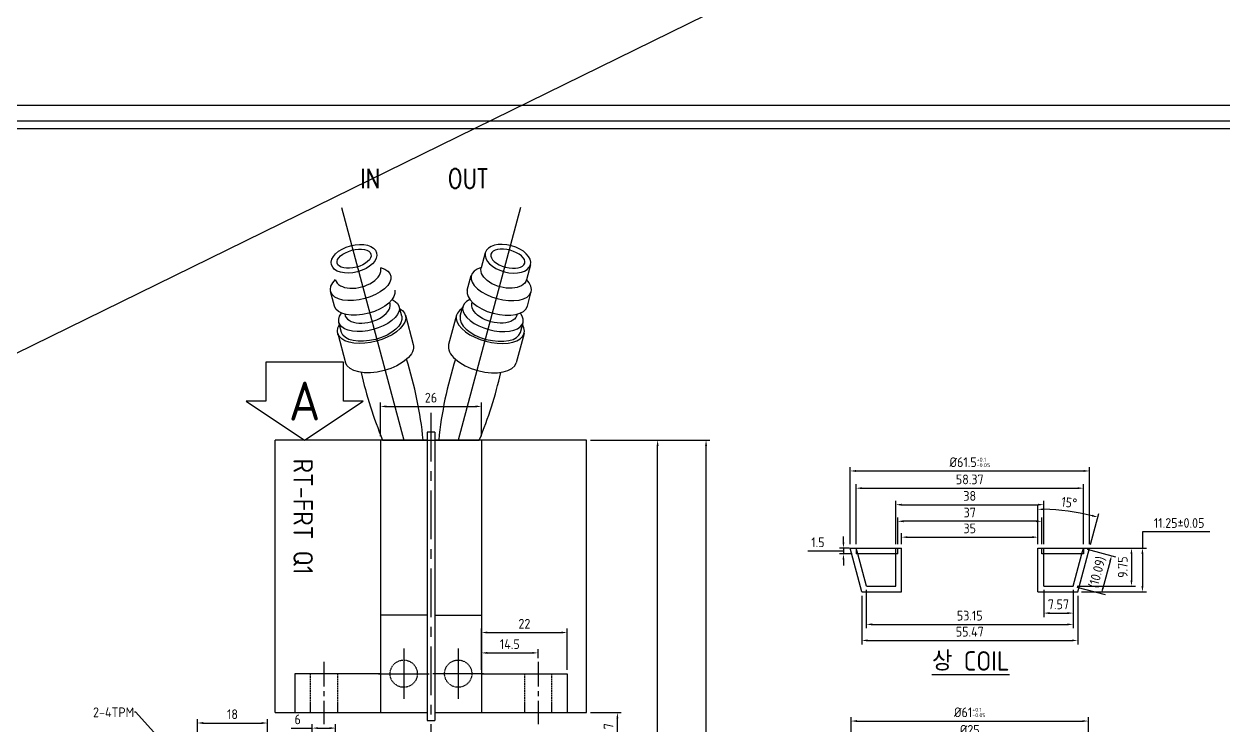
# Model space of a CAD drawing. Header units: inches. Extents: x 0 to 3212, y -602 to 1112.
# Drawn here: x 218.1 to 526.2, y 414.9 to 594.9 of the extents above; entities that cross this region are included whole.
import ezdxf
from ezdxf import colors
from ezdxf.entities.mleader import LeaderData, LeaderLine
from ezdxf.math import Vec2, Vec3

# ---------------------------------------------------------------- set-up
doc = ezdxf.new("R2010")
doc.units = ezdxf.units.IN
doc.linetypes.add('CENTER', pattern=[2, 1.25, -0.25, 0.25, -0.25])
doc.linetypes.add('HIDDEN', pattern=[0.375, 0.25, -0.125])
for name, color, linetype in [('CENTER', 7, 'Continuous'), ('HIDDEN', 2, 'HIDDEN'), ('도면', 3, 'Continuous'), ('숨은선', 2, 'HIDDEN')]:
    doc.layers.add(name, color=color, linetype=linetype)
doc.styles.add('HSG', font='romans.shx', dxfattribs={"bigfont": 'whgtxt.shx'})
doc.styles.add('ISO', font='isocp.shx')
doc.styles.add('ISOCP', font='isocp.shx')
doc.dimstyles.new('ILJINGLOBAL', dxfattribs={"dimtxt": 2.5, "dimasz": 1.5, "dimexe": 1, "dimexo": 1, "dimgap": 1, "dimtad": 1, "dimtoh": 1, "dimzin": 9, "dimdsep": 46, "dimtxsty": 'ISOCP', "dimcen": 0, "dimclrd": 1, "dimclre": 1, "dimclrt": 2, "dimazin": 2, "dimtm": 1e-09, "dimtfac": 1, "dimtofl": 0, "dimtmove": 1, "dimatfit": 3, "dimfxl": 1, "dimtolj": 1, "dimtzin": 0, "dimarcsym": 0})

# ---------------------------------------------------------------- blocks, each defined once
blk = doc.blocks.new('*D79')
at = {"color": 1, "lineweight": -2, "transparency": 16777216}
for p, q in [((363.7, 488.11), (381.92, 488.11)), ((380.92, 332.11), (380.92, 486.61)), ((354.44, 330.61), (381.92, 330.61))]:
    blk.add_line(p, q, dxfattribs=at)
at = {"color": 1, "transparency": 16777216}
for points in [[(380.67, 486.61), (381.17, 486.61), (380.92, 488.11)], [(380.67, 332.11), (381.17, 332.11), (380.92, 330.61)]]:
    blk.add_solid(points, dxfattribs=at)
at = {"layer": 'Defpoints', "color": 0, "transparency": 16777216}
for p in [(362.7, 488.11), (380.92, 488.11), (353.44, 330.61)]:
    blk.add_point(p, dxfattribs=at)
at = {"color": 2, "transparency": 16777216, "insert": (378.67, 409.36), "char_height": 2.5, "attachment_point": 5, "rotation": 90, "style": 'ISOCP'}
blk.add_mtext('\\A1;157.5', dxfattribs=at)
blk = doc.blocks.new('*D92')
at = {"color": 1, "lineweight": -2, "transparency": 16777216}
for p, q in [((430.38, 461.35), (430.38, 481.16)), ((491.87, 461.35), (491.87, 481.16)), ((431.88, 480.16), (490.37, 480.16))]:
    blk.add_line(p, q, dxfattribs=at)
at = {"color": 1, "transparency": 16777216}
for points in [[(431.88, 480.41), (431.88, 479.91), (430.38, 480.16)], [(490.37, 480.41), (490.37, 479.91), (491.87, 480.16)]]:
    blk.add_solid(points, dxfattribs=at)
at = {"layer": 'Defpoints', "color": 0, "transparency": 16777216}
for p in [(491.87, 480.16), (430.38, 460.35), (491.87, 460.35)]:
    blk.add_point(p, dxfattribs=at)
at = {"color": 2, "transparency": 16777216, "insert": (461.12, 482.41), "char_height": 2.5, "attachment_point": 5, "style": 'ISOCP'}
blk.add_mtext('\\A1;%%c61.5{\\H1.000000;\\S+0.1^ -0.05;}', dxfattribs=at)
blk = doc.blocks.new('*D96')
at = {"color": 1, "lineweight": -2, "transparency": 16777216}
for p, q in [((430.63, 404.23), (430.63, 416.94)), ((432.13, 415.94), (490.12, 415.94)), ((491.62, 404.23), (491.62, 416.94))]:
    blk.add_line(p, q, dxfattribs=at)
at = {"color": 1, "transparency": 16777216}
for points in [[(432.13, 416.19), (432.13, 415.69), (430.63, 415.94)], [(490.12, 416.19), (490.12, 415.69), (491.62, 415.94)]]:
    blk.add_solid(points, dxfattribs=at)
at = {"layer": 'Defpoints', "color": 0, "transparency": 16777216}
for p in [(491.62, 415.94), (430.63, 403.23), (491.62, 403.23)]:
    blk.add_point(p, dxfattribs=at)
at = {"color": 2, "transparency": 16777216, "insert": (461.12, 418.19), "char_height": 2.5, "attachment_point": 5, "style": 'ISOCP'}
blk.add_mtext('\\A1;%%c61{\\H1.000000;\\S+0.1^ -0.05;}', dxfattribs=at)
blk = doc.blocks.new('*D98')
at = {"color": 1, "lineweight": -2, "transparency": 16777216}
for p, q in [((448.62, 404.23), (448.62, 412.44)), ((472.12, 411.44), (450.12, 411.44)), ((473.62, 404.23), (473.62, 412.44))]:
    blk.add_line(p, q, dxfattribs=at)
at = {"color": 1, "transparency": 16777216}
for points in [[(450.12, 411.69), (450.12, 411.19), (448.62, 411.44)], [(472.12, 411.69), (472.12, 411.19), (473.62, 411.44)]]:
    blk.add_solid(points, dxfattribs=at)
at = {"layer": 'Defpoints', "color": 0, "transparency": 16777216}
for p in [(448.62, 411.44), (448.62, 403.23), (473.62, 403.23)]:
    blk.add_point(p, dxfattribs=at)
at = {"color": 2, "transparency": 16777216, "insert": (461.12, 413.69), "char_height": 2.5, "attachment_point": 5, "style": 'ISOCP'}
blk.add_mtext('\\A1;%%c25', dxfattribs=at)
blk = doc.blocks.new('*D101')
at = {"color": 1, "lineweight": -2, "transparency": 16777216}
for p, q in [((363.7, 418.11), (371.59, 418.11)), ((370.59, 412.61), (370.59, 416.61)), ((363.7, 411.11), (371.59, 411.11))]:
    blk.add_line(p, q, dxfattribs=at)
at = {"color": 1, "transparency": 16777216}
for points in [[(370.34, 416.61), (370.84, 416.61), (370.59, 418.11)], [(370.34, 412.61), (370.84, 412.61), (370.59, 411.11)]]:
    blk.add_solid(points, dxfattribs=at)
at = {"layer": 'Defpoints', "color": 0, "transparency": 16777216}
for p in [(362.7, 418.11), (370.59, 418.11), (362.7, 411.11)]:
    blk.add_point(p, dxfattribs=at)
at = {"color": 2, "transparency": 16777216, "insert": (368.34, 414.61), "char_height": 2.5, "attachment_point": 5, "rotation": 90, "style": 'ISOCP'}
blk.add_mtext('\\A1;7', dxfattribs=at)
blk = doc.blocks.new('*D106')
at = {"color": 1, "lineweight": -2, "transparency": 16777216}
for p, q in [((286.82, 414.13), (292.2, 414.13)), ((292.2, 412.11), (292.2, 415.13)), ((293.7, 414.13), (296.7, 414.13)), ((298.2, 412.11), (298.2, 415.13))]:
    blk.add_line(p, q, dxfattribs=at)
at = {"color": 1, "transparency": 16777216}
for points in [[(293.7, 414.38), (293.7, 413.88), (292.2, 414.13)], [(296.7, 414.38), (296.7, 413.88), (298.2, 414.13)]]:
    blk.add_solid(points, dxfattribs=at)
at = {"layer": 'Defpoints', "color": 0, "transparency": 16777216}
for p in [(298.2, 414.13), (292.2, 411.11), (298.2, 411.11)]:
    blk.add_point(p, dxfattribs=at)
at = {"color": 2, "transparency": 16777216, "insert": (288.46, 416.38), "char_height": 2.5, "attachment_point": 5, "style": 'ISOCP'}
blk.add_mtext('\\A1;6', dxfattribs=at)
blk = doc.blocks.new('*D111')
at = {"color": 1, "lineweight": -2, "transparency": 16777216}
for p, q in [((262.7, 412.11), (262.7, 416.44)), ((280.7, 401.61), (280.7, 416.44)), ((264.2, 415.44), (279.2, 415.44))]:
    blk.add_line(p, q, dxfattribs=at)
at = {"color": 1, "transparency": 16777216}
for points in [[(264.2, 415.69), (264.2, 415.19), (262.7, 415.44)], [(279.2, 415.69), (279.2, 415.19), (280.7, 415.44)]]:
    blk.add_solid(points, dxfattribs=at)
at = {"layer": 'Defpoints', "color": 0, "transparency": 16777216}
for p in [(280.7, 415.44), (262.7, 411.11), (280.7, 400.61)]:
    blk.add_point(p, dxfattribs=at)
at = {"color": 2, "transparency": 16777216, "insert": (271.7, 417.69), "char_height": 2.5, "attachment_point": 5, "style": 'ISOCP'}
blk.add_mtext('\\A1;18', dxfattribs=at)
blk = doc.blocks.new('*D117')
at = {"color": 1, "lineweight": -2, "transparency": 16777216}
for p, q in [((335.7, 429.11), (335.7, 439.67)), ((337.2, 438.67), (356.2, 438.67)), ((357.7, 429.11), (357.7, 439.67))]:
    blk.add_line(p, q, dxfattribs=at)
at = {"color": 1, "transparency": 16777216}
for points in [[(337.2, 438.92), (337.2, 438.42), (335.7, 438.67)], [(356.2, 438.92), (356.2, 438.42), (357.7, 438.67)]]:
    blk.add_solid(points, dxfattribs=at)
at = {"layer": 'Defpoints', "color": 0, "transparency": 16777216}
for p in [(357.7, 438.67), (335.7, 428.11), (357.7, 428.11)]:
    blk.add_point(p, dxfattribs=at)
at = {"color": 2, "transparency": 16777216, "insert": (346.7, 440.92), "char_height": 2.5, "attachment_point": 5, "style": 'ISOCP'}
blk.add_mtext('\\A1;22', dxfattribs=at)
blk = doc.blocks.new('*D118')
at = {"color": 1, "lineweight": -2, "transparency": 16777216}
for p, q in [((335.7, 429.11), (335.7, 434.44)), ((350.2, 432.11), (350.2, 434.44)), ((337.2, 433.44), (348.7, 433.44))]:
    blk.add_line(p, q, dxfattribs=at)
at = {"color": 1, "transparency": 16777216}
for points in [[(337.2, 433.69), (337.2, 433.19), (335.7, 433.44)], [(348.7, 433.69), (348.7, 433.19), (350.2, 433.44)]]:
    blk.add_solid(points, dxfattribs=at)
at = {"layer": 'Defpoints', "color": 0, "transparency": 16777216}
for p in [(350.2, 433.44), (350.2, 431.11), (335.7, 428.11)]:
    blk.add_point(p, dxfattribs=at)
at = {"color": 2, "transparency": 16777216, "insert": (342.95, 435.69), "char_height": 2.5, "attachment_point": 5, "style": 'ISOCP'}
blk.add_mtext('\\A1;14.5', dxfattribs=at)
blk = doc.blocks.new('*D121')
at = {"color": 1, "lineweight": -2, "transparency": 16777216}
for p, q in [((309.7, 489.11), (309.7, 497.73)), ((311.2, 496.73), (334.2, 496.73)), ((335.7, 489.11), (335.7, 497.73))]:
    blk.add_line(p, q, dxfattribs=at)
at = {"color": 1, "transparency": 16777216}
for points in [[(311.2, 496.98), (311.2, 496.48), (309.7, 496.73)], [(334.2, 496.98), (334.2, 496.48), (335.7, 496.73)]]:
    blk.add_solid(points, dxfattribs=at)
at = {"layer": 'Defpoints', "color": 0, "transparency": 16777216}
for p in [(335.7, 496.73), (309.7, 488.11), (335.7, 488.11)]:
    blk.add_point(p, dxfattribs=at)
at = {"color": 2, "transparency": 16777216, "insert": (322.7, 498.98), "char_height": 2.5, "attachment_point": 5, "style": 'ISOCP'}
blk.add_mtext('\\A1;26', dxfattribs=at)
blk = doc.blocks.new('*D198')
at = {"color": 1, "lineweight": -2, "transparency": 16777216}
for p, q in [((363.7, 488.11), (394.37, 488.11)), ((393.37, 289.61), (393.37, 486.61)), ((351.95, 288.11), (394.37, 288.11))]:
    blk.add_line(p, q, dxfattribs=at)
at = {"color": 1, "transparency": 16777216}
for points in [[(393.12, 486.61), (393.62, 486.61), (393.37, 488.11)], [(393.12, 289.61), (393.62, 289.61), (393.37, 288.11)]]:
    blk.add_solid(points, dxfattribs=at)
at = {"layer": 'Defpoints', "color": 0, "transparency": 16777216}
for p in [(362.7, 488.11), (393.37, 488.11), (350.95, 288.11)]:
    blk.add_point(p, dxfattribs=at)
at = {"color": 2, "transparency": 16777216, "insert": (391.12, 388.11), "char_height": 2.5, "attachment_point": 5, "rotation": 90, "style": 'ISOCP'}
blk.add_mtext('\\A1;200', dxfattribs=at)
blk = doc.blocks.new('*D199')
at = {"color": 1, "lineweight": -2, "transparency": 16777216}
for p, q in [((443.62, 461.35), (443.62, 464.16)), ((445.12, 463.16), (477.12, 463.16)), ((478.62, 461.35), (478.62, 464.16))]:
    blk.add_line(p, q, dxfattribs=at)
at = {"color": 1, "transparency": 16777216}
for points in [[(445.12, 463.41), (445.12, 462.91), (443.62, 463.16)], [(477.12, 463.41), (477.12, 462.91), (478.62, 463.16)]]:
    blk.add_solid(points, dxfattribs=at)
at = {"layer": 'Defpoints', "color": 0, "transparency": 16777216}
for p in [(478.62, 463.16), (443.62, 460.35), (478.62, 460.35)]:
    blk.add_point(p, dxfattribs=at)
at = {"color": 2, "transparency": 16777216, "insert": (461.12, 465.41), "char_height": 2.5, "attachment_point": 5, "style": 'ISOCP'}
blk.add_mtext('\\A1;35', dxfattribs=at)
blk = doc.blocks.new('*D200')
at = {"color": 1, "lineweight": -2, "transparency": 16777216}
for p, q in [((442.62, 461.35), (442.62, 468.24)), ((478.12, 467.24), (444.12, 467.24)), ((479.62, 461.35), (479.62, 468.24))]:
    blk.add_line(p, q, dxfattribs=at)
at = {"color": 1, "transparency": 16777216}
for points in [[(444.12, 467.49), (444.12, 466.99), (442.62, 467.24)], [(478.12, 467.49), (478.12, 466.99), (479.62, 467.24)]]:
    blk.add_solid(points, dxfattribs=at)
at = {"layer": 'Defpoints', "color": 0, "transparency": 16777216}
for p in [(442.62, 467.24), (442.62, 460.35), (479.62, 460.35)]:
    blk.add_point(p, dxfattribs=at)
at = {"color": 2, "transparency": 16777216, "insert": (461.12, 469.49), "char_height": 2.5, "attachment_point": 5, "style": 'ISOCP'}
blk.add_mtext('\\A1;37', dxfattribs=at)
blk = doc.blocks.new('*D201')
at = {"color": 1, "lineweight": -2, "transparency": 16777216}
for p, q in [((442.12, 461.35), (442.12, 472.5)), ((443.62, 471.5), (478.62, 471.5)), ((480.12, 461.35), (480.12, 472.5))]:
    blk.add_line(p, q, dxfattribs=at)
at = {"color": 1, "transparency": 16777216}
for points in [[(443.62, 471.75), (443.62, 471.25), (442.12, 471.5)], [(478.62, 471.75), (478.62, 471.25), (480.12, 471.5)]]:
    blk.add_solid(points, dxfattribs=at)
at = {"layer": 'Defpoints', "color": 0, "transparency": 16777216}
for p in [(480.12, 471.5), (442.12, 460.35), (480.12, 460.35)]:
    blk.add_point(p, dxfattribs=at)
at = {"color": 2, "transparency": 16777216, "insert": (461.12, 473.75), "char_height": 2.5, "attachment_point": 5, "style": 'ISOCP'}
blk.add_mtext('\\A1;38', dxfattribs=at)
blk = doc.blocks.new('*D202')
at = {"color": 1, "lineweight": -2, "transparency": 16777216}
for p, q in [((431.94, 461.35), (431.94, 476.74)), ((433.44, 475.74), (488.81, 475.74)), ((490.31, 461.35), (490.31, 476.74))]:
    blk.add_line(p, q, dxfattribs=at)
at = {"color": 1, "transparency": 16777216}
for points in [[(433.44, 475.99), (433.44, 475.49), (431.94, 475.74)], [(488.81, 475.99), (488.81, 475.49), (490.31, 475.74)]]:
    blk.add_solid(points, dxfattribs=at)
at = {"layer": 'Defpoints', "color": 0, "transparency": 16777216}
for p in [(490.31, 475.74), (431.94, 460.35), (490.31, 460.35)]:
    blk.add_point(p, dxfattribs=at)
at = {"color": 2, "transparency": 16777216, "insert": (461.12, 477.99), "char_height": 2.5, "attachment_point": 5, "style": 'ISOCP'}
blk.add_mtext('\\A1;58.37', dxfattribs=at)
blk = doc.blocks.new('*D203')
at = {"color": 1, "lineweight": -2, "transparency": 16777216}
for p, q in [((428.67, 461.85), (428.67, 463.35)), ((424.67, 459.6), (419.56, 459.6)), ((428.67, 459.6), (424.67, 459.6)), ((430.22, 460.35), (427.67, 460.35)), ((428.67, 460.35), (428.67, 458.85)), ((430.94, 458.85), (427.67, 458.85)), ((428.67, 457.35), (428.67, 455.85))]:
    blk.add_line(p, q, dxfattribs=at)
at = {"color": 1, "transparency": 16777216}
for points in [[(428.42, 461.85), (428.92, 461.85), (428.67, 460.35)], [(428.42, 457.35), (428.92, 457.35), (428.67, 458.85)]]:
    blk.add_solid(points, dxfattribs=at)
at = {"layer": 'Defpoints', "color": 0, "transparency": 16777216}
for p in [(431.22, 460.35), (428.67, 458.85), (431.94, 458.85)]:
    blk.add_point(p, dxfattribs=at)
at = {"color": 2, "transparency": 16777216, "insert": (422.11, 461.85), "char_height": 2.5, "attachment_point": 5, "style": 'ISOCP'}
blk.add_mtext('\\A1;1.5', dxfattribs=at)
blk = doc.blocks.new('*D204')
at = {"color": 1, "lineweight": -2, "transparency": 16777216}
for p, q in [((491.31, 460.35), (503.67, 460.35)), ((502.67, 458.85), (502.67, 452.1)), ((488.7, 450.6), (503.67, 450.6))]:
    blk.add_line(p, q, dxfattribs=at)
at = {"color": 1, "transparency": 16777216}
for points in [[(502.42, 458.85), (502.92, 458.85), (502.67, 460.35)], [(502.42, 452.1), (502.92, 452.1), (502.67, 450.6)]]:
    blk.add_solid(points, dxfattribs=at)
at = {"layer": 'Defpoints', "color": 0, "transparency": 16777216}
for p in [(490.31, 460.35), (487.7, 450.6), (502.67, 450.6)]:
    blk.add_point(p, dxfattribs=at)
at = {"color": 2, "transparency": 16777216, "insert": (500.42, 455.47), "char_height": 2.5, "attachment_point": 5, "rotation": 90, "style": 'ISOCP'}
blk.add_mtext('\\A1;9.75', dxfattribs=at)
blk = doc.blocks.new('*D205')
at = {"color": 1, "lineweight": -2, "transparency": 16777216}
for p, q in [((522.84, 464.55), (505.49, 464.55)), ((505.49, 464.55), (505.49, 460.35)), ((492.87, 460.35), (506.49, 460.35)), ((505.49, 458.85), (505.49, 450.6)), ((489.85, 449.1), (506.49, 449.1))]:
    blk.add_line(p, q, dxfattribs=at)
at = {"color": 1, "transparency": 16777216}
for points in [[(505.24, 458.85), (505.74, 458.85), (505.49, 460.35)], [(505.24, 450.6), (505.74, 450.6), (505.49, 449.1)]]:
    blk.add_solid(points, dxfattribs=at)
at = {"layer": 'Defpoints', "color": 0, "transparency": 16777216}
for p in [(491.87, 460.35), (488.85, 449.1), (505.49, 449.1)]:
    blk.add_point(p, dxfattribs=at)
at = {"color": 2, "transparency": 16777216, "insert": (514.92, 466.8), "char_height": 2.5, "attachment_point": 5, "style": 'ISOCP'}
blk.add_mtext('\\A1;11.25%%P0.05', dxfattribs=at)
blk = doc.blocks.new('*D206')
at = {"color": 1, "lineweight": -2, "transparency": 16777216}
for p, q in [((491.28, 460.09), (498.53, 458.15)), ((497.17, 456.96), (495.34, 450.1)), ((488.66, 450.34), (495.91, 448.4))]:
    blk.add_line(p, q, dxfattribs=at)
at = {"color": 1, "transparency": 16777216}
for points in [[(496.93, 457.02), (497.41, 456.89), (497.56, 458.4)], [(495.09, 450.17), (495.58, 450.04), (494.95, 448.65)]]:
    blk.add_solid(points, dxfattribs=at)
at = {"layer": 'Defpoints', "color": 0, "transparency": 16777216}
for p in [(490.31, 460.35), (487.7, 450.6), (494.95, 448.65)]:
    blk.add_point(p, dxfattribs=at)
at = {"color": 2, "transparency": 16777216, "insert": (493.96, 454.14), "char_height": 2.5, "attachment_point": 5, "rotation": 75, "style": 'ISOCP'}
blk.add_mtext('\\A1;(10.09)', dxfattribs=at)
blk = doc.blocks.new('*D207')
at = {"color": 1, "lineweight": -2, "transparency": 16777216}
for p, q in [((480.12, 449.6), (480.12, 442.66)), ((487.7, 449.6), (487.7, 442.66)), ((481.62, 443.66), (486.2, 443.66))]:
    blk.add_line(p, q, dxfattribs=at)
at = {"color": 1, "transparency": 16777216}
for points in [[(481.62, 443.91), (481.62, 443.41), (480.12, 443.66)], [(486.2, 443.91), (486.2, 443.41), (487.7, 443.66)]]:
    blk.add_solid(points, dxfattribs=at)
at = {"layer": 'Defpoints', "color": 0, "transparency": 16777216}
for p in [(480.12, 450.6), (487.7, 450.6), (487.7, 443.66)]:
    blk.add_point(p, dxfattribs=at)
at = {"color": 2, "transparency": 16777216, "insert": (483.91, 445.91), "char_height": 2.5, "attachment_point": 5, "style": 'ISOCP'}
blk.add_mtext('\\A1;7.57', dxfattribs=at)
blk = doc.blocks.new('*D208')
at = {"color": 1, "lineweight": -2, "transparency": 16777216}
for p, q in [((434.55, 449.6), (434.55, 439.76)), ((487.7, 449.6), (487.7, 439.76)), ((436.05, 440.76), (486.2, 440.76))]:
    blk.add_line(p, q, dxfattribs=at)
at = {"color": 1, "transparency": 16777216}
for points in [[(436.05, 441.01), (436.05, 440.51), (434.55, 440.76)], [(486.2, 441.01), (486.2, 440.51), (487.7, 440.76)]]:
    blk.add_solid(points, dxfattribs=at)
at = {"layer": 'Defpoints', "color": 0, "transparency": 16777216}
for p in [(434.55, 450.6), (487.7, 450.6), (487.7, 440.76)]:
    blk.add_point(p, dxfattribs=at)
at = {"color": 2, "transparency": 16777216, "insert": (461.12, 443.01), "char_height": 2.5, "attachment_point": 5, "style": 'ISOCP'}
blk.add_mtext('\\A1;53.15', dxfattribs=at)
blk = doc.blocks.new('*D209')
at = {"color": 1, "lineweight": -2, "transparency": 16777216}
for p, q in [((433.39, 448.1), (433.39, 435.64)), ((488.86, 448.1), (488.86, 435.64)), ((434.89, 436.64), (487.36, 436.64))]:
    blk.add_line(p, q, dxfattribs=at)
at = {"color": 1, "transparency": 16777216}
for points in [[(434.89, 436.89), (434.89, 436.39), (433.39, 436.64)], [(487.36, 436.89), (487.36, 436.39), (488.86, 436.64)]]:
    blk.add_solid(points, dxfattribs=at)
at = {"layer": 'Defpoints', "color": 0, "transparency": 16777216}
for p in [(433.39, 449.1), (488.86, 449.1), (488.86, 436.64)]:
    blk.add_point(p, dxfattribs=at)
at = {"color": 2, "transparency": 16777216, "insert": (461.12, 438.89), "char_height": 2.5, "attachment_point": 5, "style": 'ISOCP'}
blk.add_mtext('\\A1;55.47', dxfattribs=at)
blk = doc.blocks.new('*D210')
at = {"color": 1, "lineweight": -2, "transparency": 16777216}
for p, q in [((478.62, 461.35), (478.62, 471.33)), ((492.13, 461.31), (494.26, 469.27))]:
    blk.add_line(p, q, dxfattribs=at)
blk.add_arc((478.62, 410.9), 59.43, 76.4462, 88.5538, dxfattribs=at)
at = {"color": 1, "transparency": 16777216}
for points in [[(480.12, 470.06), (480.13, 470.56), (478.62, 470.33)], [(492.61, 468.92), (492.49, 468.43), (494.01, 468.3)]]:
    blk.add_solid(points, dxfattribs=at)
at = {"layer": 'Defpoints', "color": 0, "transparency": 16777216}
for p in [(488.94, 469.43), (478.62, 460.35), (491.87, 460.35), (478.62, 449.1), (488.86, 449.1)]:
    blk.add_point(p, dxfattribs=at)
at = {"color": 2, "transparency": 16777216, "insert": (486.68, 472.05), "char_height": 2.5, "attachment_point": 5, "rotation": 352.5, "style": 'ISOCP'}
blk.add_mtext('\\A1;15°', dxfattribs=at)

msp = doc.modelspace()

# ---------------------------------------------------------------- linework, layer by layer
at = {"color": 0}
for p, q in [((196.821, 500.9043), (1004.4086, 896.9829)), ((431.9382, 460.3471), (431.9382, 458.8471)), ((490.3106, 460.3471), (490.3106, 458.8471))]:
    msp.add_line(p, q, dxfattribs=at)
for p, q in [((336.6578, 536.2013), (335.6147, 532.3083)), ((348.2489, 533.0955), (347.2058, 529.2025)), ((332.0103, 526.5841), (333.019, 530.3484)), ((297.9297, 522.443), (296.921, 526.2073)), ((347.4651, 522.443), (348.4738, 526.2073)), ((315.1776, 519.8919), (314.5052, 522.4015)), ((330.2172, 519.8919), (330.8896, 522.4015)), ((299.7228, 515.7508), (299.0504, 518.2604)), ((316.1436, 520.1508), (318.1608, 512.6221)), ((329.2513, 520.1508), (327.234, 512.6221)), ((345.672, 515.7508), (346.3444, 518.2604)), ((298.7569, 515.492), (300.7742, 507.9634)), ((346.6379, 515.492), (344.6206, 507.9634)), ((282.6973, 418.1056), (282.6973, 488.1056)), ((321.6974, 488.1056), (282.6973, 488.1056)), ((309.6973, 488.1056), (309.6973, 418.1056)), ((310.2766, 488.1056), (335.1182, 488.1056)), ((321.6974, 488.1056), (323.6974, 488.1056)), ((362.6973, 488.1056), (323.6974, 488.1056)), ((335.6973, 488.1056), (335.6973, 418.1056)), ((362.6973, 418.1056), (362.6973, 488.1056)), ((433.3898, 449.0971), (430.3753, 460.3471)), ((430.3753, 460.3471), (443.6244, 460.3471)), ((442.6244, 458.8471), (442.6244, 460.3471)), ((443.6244, 449.0971), (443.6244, 460.3471)), ((478.6244, 449.0971), (478.6244, 460.3471)), ((478.6244, 460.3471), (491.8736, 460.3471)), ((479.6244, 458.8471), (479.6244, 460.3471)), ((488.8591, 449.0971), (491.8736, 460.3471)), ((434.5507, 450.5971), (432.3402, 458.8471)), ((442.1244, 450.5971), (442.1244, 458.8471)), ((480.1244, 450.5971), (480.1244, 458.8471)), ((487.6981, 450.5971), (489.9087, 458.8471)), ((434.5507, 450.5971), (442.1244, 450.5971)), ((480.1244, 450.5971), (487.6981, 450.5971)), ((433.3898, 449.0971), (443.6244, 449.0971)), ((478.6244, 449.0971), (488.8591, 449.0971)), ((321.6973, 443.1056), (309.6973, 443.1056)), ((323.6973, 443.1056), (335.6973, 443.1056)), ((309.6973, 428.1056), (287.6973, 428.1056)), ((287.6973, 428.1056), (287.6973, 418.1056)), ((335.6973, 428.1056), (357.6973, 428.1056)), ((357.6973, 428.1056), (357.6973, 418.1056)), ((282.6973, 418.1056), (321.6973, 418.1056)), ((323.6973, 418.1056), (362.6973, 418.1056))]:
    msp.add_line(p, q)
at = {"color": 1, "linetype": 'CENTER', "ltscale": 10}
msp.add_line((322.6974, 495.1056), (322.6971, 272.2669), dxfattribs=at)
at = {"color": 4}
for p, q in [((321.6974, 490.1056), (321.6973, 416.1056)), ((323.6974, 490.1056), (321.6974, 490.1056)), ((323.6974, 490.1056), (323.6973, 416.1056)), ((321.6973, 416.1056), (323.6973, 416.1056)), ((321.6973, 416.1056), (323.6973, 416.1056))]:
    msp.add_line(p, q, dxfattribs=at)
at = {"ltscale": 0.08}
for p, q in [((432.3402, 458.8471), (431.9382, 458.8471)), ((442.6244, 458.8471), (432.3402, 458.8471)), ((490.3106, 458.8471), (479.6244, 458.8471))]:
    msp.add_line(p, q, dxfattribs=at)
at = {"color": 1, "ltscale": 0.3}
for p, q in [((315.6973, 434.6056), (315.6973, 421.6056)), ((329.6973, 434.6056), (329.6973, 421.6056)), ((309.1973, 428.1056), (322.1973, 428.1056)), ((336.1973, 428.1056), (323.1973, 428.1056))]:
    msp.add_line(p, q, dxfattribs=at)
at = {"color": 1, "linetype": 'CENTER', "ltscale": 5}
for p, q in [((295.1973, 431.1056), (295.1973, 415.1056)), ((350.1973, 431.1056), (350.1973, 415.1056))]:
    msp.add_line(p, q, dxfattribs=at)
msp.add_lwpolyline([(280.2391, 508.1056), (280.2391, 498.1056), (275.2391, 498.1056), (290.2391, 488.1056), (305.2391, 498.1056), (300.2391, 498.1056), (300.2391, 508.1056)], close=True)
for centre, start, end in [((220.9245, 478.2354), 5.649687, 17.769582), ((424.4703, 478.2354), 162.230418, 174.350313), ((402.7082, 526.9442), 192.370569, 202.791532), ((242.6866, 526.9442), 337.208468, 347.629431)]:
    msp.add_arc(centre, 100.2599, start, end)
for major_axis, ratio in [((5.7956, 1.5529), 0.57781222), ((4.3467, 1.1647), 0.5)]:
    msp.add_ellipse((302.9414, 534.6484), major_axis=major_axis, ratio=ratio)
at = {"extrusion": (0, 0, -1)}
for major_axis, ratio in [((-5.7956, 1.5529), 0.57781222), ((-4.3467, 1.1647), 0.5)]:
    msp.add_ellipse((342.4534, 534.6484), major_axis=major_axis, ratio=ratio, dxfattribs=at)
for centre, major_axis, ratio, start_param, end_param in [((304.6484, 528.2778), (7.7274, 2.0706), 0.5, -0.72273425, 3.8643269), ((341.4102, 530.7554), (-5.7956, 1.5529), 0.57781222, 3.14159265, 6.28318531), ((305.6571, 524.5135), (7.7274, 2.0706), 0.5, 0, 3.14159265), ((306.7778, 520.3309), (7.7274, 2.0706), 0.5, -0.57194185, 3.71353451), ((307.4502, 517.8214), (8.6933, 2.3294), 0.5, -0.47588225, 3.6174749), ((339.0094, 521.7952), (-5.7956, 1.5529), 0.57781222, 3.09408772, 6.33069024), ((307.4502, 517.8214), (7.7274, 2.0706), 0.5, 0, 3.14159265), ((309.4675, 510.2927), (8.6933, 2.3294), 0.5, 0, 3.14159265)]:
    msp.add_ellipse(centre, major_axis=major_axis, ratio=ratio, start_param=start_param, end_param=end_param, dxfattribs=at)
for centre, major_axis, ratio, start_param, end_param in [((303.9846, 530.7554), (5.7956, 1.5529), 0.57781222, 3.14159265, 6.28318531), ((340.7464, 528.2778), (-7.7274, 2.0706), 0.5, -0.72273425, 3.8643269), ((338.617, 520.3309), (-7.7274, 2.0706), 0.5, -0.57194185, 3.71353451), ((339.7377, 524.5135), (-7.7274, 2.0706), 0.5, 0, 3.14159265), ((306.3854, 521.7952), (5.7956, 1.5529), 0.57781222, 3.09408772, 6.33069024), ((337.9446, 517.8214), (-8.6933, 2.3294), 0.5, -0.47588225, 3.6174749), ((337.9446, 517.8214), (-7.7274, 2.0706), 0.5, 0, 3.14159265), ((335.9273, 510.2927), (-8.6933, 2.3294), 0.5, 0, 3.14159265)]:
    msp.add_ellipse(centre, major_axis=major_axis, ratio=ratio, start_param=start_param, end_param=end_param)
at = {"layer": 'CENTER'}
for p, q in [((299.7064, 547.7847), (315.6974, 488.1056)), ((345.6884, 547.7847), (329.6974, 488.1056))]:
    msp.add_line(p, q, dxfattribs=at)
at = {"layer": 'HIDDEN', "ltscale": 10}
for p, q in [((432.3402, 458.8471), (431.9382, 460.3471)), ((442.1244, 458.8471), (442.1244, 460.3471)), ((480.1244, 458.8471), (480.1244, 460.3471)), ((489.9087, 458.8471), (490.3106, 460.3471))]:
    msp.add_line(p, q, dxfattribs=at)
at = {"layer": '도면'}
for points in [[(820, 20), (820, 574), (20, 574), (20, 20)], [(816, 24), (816, 570), (24, 570), (24, 24)], [(814, 26), (814, 568), (26, 568), (26, 26)]]:
    msp.add_lwpolyline(points, close=True, dxfattribs=at)
at = {"layer": '숨은선', "ltscale": 0.3}
for p, q in [((291.6973, 428.1056), (291.6973, 418.1056)), ((298.6973, 428.1056), (298.6973, 418.1056)), ((346.6973, 428.1056), (346.6973, 418.1056)), ((353.6973, 428.1056), (353.6973, 418.1056))]:
    msp.add_line(p, q, dxfattribs=at)
for centre in [(315.6973, 428.1056), (329.6973, 428.1056)]:
    msp.add_circle(centre, 3.5, dxfattribs=at)

# ---------------------------------------------------------------- texts
at = {"style": 'HSG', "width": 0.8}
for s, p in [('IN', (304.4804, 552.7614)), ('OUT', (327.046, 552.7614))]:
    msp.add_text(s, height=5, dxfattribs=at).set_placement(p)
at = {"style": 'ISOCP'}
for s, width, gutter_width, insert, char_height, attachment_point in [('A', 19.169245, 12.5, (290.2391, 498.1056), 10, 5), ('{\\Fisocp,whgtxt|c129;\\L상\\Fisocp|c129; COIL}', 79.158904, 1, (461.3744, 433.8779), 5, 2)]:
    msp.add_mtext_dynamic_manual_height_columns(s, width=width, gutter_width=gutter_width, heights=[0], dxfattribs=dict(at, insert=insert, char_height=char_height, attachment_point=attachment_point))
at = {"insert": (292.3533, 483.3398), "char_height": 5, "attachment_point": 1, "rotation": 270, "style": 'ISOCP'}
msp.add_mtext_dynamic_manual_height_columns('RT-FRT Q1', width=63.747879, gutter_width=12.5, heights=[0], dxfattribs=at)

# ---------------------------------------------------------------- dimensions: what is measured, and where the dimension line sits
for base, p1, p2, picture, middle in [((335.6973, 496.7302), (309.6973, 488.1056), (335.6973, 488.1056), '*D121', (322.6973, 498.9804)), ((490.3106, 475.7379), (431.9382, 460.3471), (490.3106, 460.3471), '*D202', (461.1244, 477.9879)), ((480.1244, 471.4965), (442.1244, 460.3471), (480.1244, 460.3471), '*D201', (461.1244, 473.7465)), ((442.6244, 467.2412), (479.6244, 460.3471), (442.6244, 460.3471), '*D200', (461.1244, 469.4912)), ((478.6244, 463.1642), (443.6244, 460.3471), (478.6244, 460.3471), '*D199', (461.1244, 465.4142)), ((487.6981, 440.759), (434.5507, 450.5971), (487.6981, 450.5971), '*D208', (461.1244, 443.009)), ((487.6981, 443.6625), (480.1244, 450.5971), (487.6981, 450.5971), '*D207', (483.9113, 445.9125)), ((488.8591, 436.637), (433.3898, 449.0971), (488.8591, 449.0971), '*D209', (461.1244, 438.887)), ((357.6973, 438.6716), (335.6973, 428.1056), (357.6973, 428.1056), '*D117', (346.6973, 440.9218)), ((350.1973, 433.4422), (335.6973, 428.1056), (350.1973, 431.1056), '*D118', (342.9473, 435.6922)), ((280.6973, 415.4388), (262.6973, 411.1056), (280.6973, 400.6056), '*D111', (271.6973, 417.6888))]:
    dim = msp.add_linear_dim(base=base, p1=p1, p2=p2, dimstyle='ILJINGLOBAL', override={"dimfxl": 0.5, "dimtfillclr": 1})
    dim.commit()
    dim.dimension.update_dxf_attribs({"geometry": picture, "text_midpoint": middle})
for base, p1, p2, picture, middle in [((393.3675, 488.1056), (350.9485, 288.1056), (362.6973, 488.1056), '*D198', (391.1173, 388.1056)), ((380.9162, 488.1056), (353.4364, 330.6056), (362.6973, 488.1056), '*D79', (378.6662, 409.3556)), ((428.6655, 458.8471), (431.2225, 460.3471), (431.9382, 458.8471), '*D203', (423.6655, 461.8471)), ((502.6704, 450.5971), (490.3106, 460.3471), (487.6981, 450.5971), '*D204', (500.4204, 455.4721)), ((370.5934, 418.1056), (362.6973, 411.1056), (362.6973, 418.1056), '*D101', (368.3434, 414.6056))]:
    dim = msp.add_linear_dim(base=base, p1=p1, p2=p2, angle=90, dimstyle='ILJINGLOBAL', override={"dimfxl": 0.5, "dimtfillclr": 1})
    dim.commit()
    dim.dimension.update_dxf_attribs({"geometry": picture, "text_midpoint": middle})
for base, p1, p2, override, picture, middle in [((491.8736, 480.1626), (430.3753, 460.3471), (491.8736, 460.3471), {"dimtol": 1, "dimtp": 0.1, "dimtm": 0.05, "dimtfac": 0.4, "dimfxl": 0.5, "dimtfillclr": 1, "dimtzin": 8}, '*D92', (461.1244, 482.4126)), ((491.6236, 415.9367), (430.6253, 403.232), (491.6236, 403.232), {"dimtol": 1, "dimtp": 0.1, "dimtm": 0.05, "dimtfac": 0.4, "dimfxl": 0.5, "dimtfillclr": 1, "dimtzin": 8}, '*D96', (461.1244, 418.1867)), ((448.6244, 411.4419), (473.6244, 403.232), (448.6244, 403.232), {"dimfxl": 0.5, "dimtfillclr": 1}, '*D98', (461.1244, 413.6921))]:
    dim = msp.add_linear_dim(base=base, p1=p1, p2=p2, text='%%c<>', dimstyle='ILJINGLOBAL', override=override)
    dim.commit()
    dim.dimension.update_dxf_attribs({"geometry": picture, "text_midpoint": middle})
dim = msp.add_angular_dim_2l(base=(488.9441, 469.4266), line1=((488.8591, 449.0971), (491.8736, 460.3471)), line2=((478.6244, 449.0971), (478.6244, 460.3471)), dimstyle='ILJINGLOBAL', override={"dimfxl": 0.5, "dimtfillclr": 1})
dim.commit()
dim.dimension.update_dxf_attribs({"geometry": '*D210', "text_midpoint": (486.6751, 472.0518)})
for base, p1, p2, angle, text, picture, middle, dimtype in [((505.4904, 449.0971), (491.8736, 460.3471), (488.8491, 449.0971), 90, '<>%%P0.05', '*D205', (509.3908, 464.5541), 160), ((494.948, 448.6546), (490.3106, 460.3471), (487.6981, 450.5971), 255, '(<>)', '*D206', (496.2542, 453.5296), 161)]:
    dim = msp.add_linear_dim(base=base, p1=p1, p2=p2, angle=angle, text=text, dimstyle='ILJINGLOBAL', override={"dimfxl": 0.5, "dimtfillclr": 1})
    dim.commit()
    dim.dimension.update_dxf_attribs({"geometry": picture, "text_midpoint": middle, "dimtype": dimtype})
dim = msp.add_linear_dim(base=(298.1973, 414.134), p1=(292.1973, 411.1056), p2=(298.1973, 411.1056), dimstyle='ILJINGLOBAL', override={"dimfxl": 0.5, "dimtfillclr": 1})
dim.commit()
dim.dimension.update_dxf_attribs({"geometry": '*D106', "text_midpoint": (288.456, 414.134), "dimtype": 160})

# ---------------------------------------------------------------- leaders
at = {"color": 1}
ml = msp.add_multileader_mtext('Standard', dxfattribs=at)
ml.set_content('{\\Fisocp,whgtxt|c129;\\C2;2-4TPM}', color=1, style='ISO')
ml.set_leader_properties()
ml.build(insert=Vec2(0, 0))
ml.multileader.update_dxf_attribs({"dogleg_length": 0.36, "arrow_head_size": 1.5})
ctx = ml.context
ctx.base_point, ctx.char_height, ctx.arrow_head_size, ctx.landing_gap_size, ctx.plane_origin = Vec3(235.2804, 418.185), 2.5, 1.5, 0.09, Vec3(286.1348, 409.3612)
ctx.text_align_type = 2
notes = []
notes.append((ctx, [(0, (1, 1, 0), (246.8839, 418.185), (-1, 0), 0.36, [(0, [(258.4828, 405.4056)], 0, [])])]))
ctx.mtext.insert, ctx.mtext.alignment, ctx.mtext.flow_direction = Vec3(246.4339, 419.435), 3, 5
for ctx, leaders in notes:
    for number, flags, end, landing, length, lines in leaders:
        leader = LeaderData()
        leader.index, (leader.has_last_leader_line, leader.has_dogleg_vector, leader.attachment_direction) = number, flags
        leader.last_leader_point, leader.dogleg_vector, leader.dogleg_length = Vec3(end), Vec3(landing), length
        for number, points, colour, breaks in lines:
            line = LeaderLine()
            line.index, line.vertices, line.color, line.breaks = number, Vec3.list(points), colors.encode_raw_color(colour), breaks
            leader.lines.append(line)
        ctx.leaders.append(leader)

doc.saveas('drawing.dxf')
